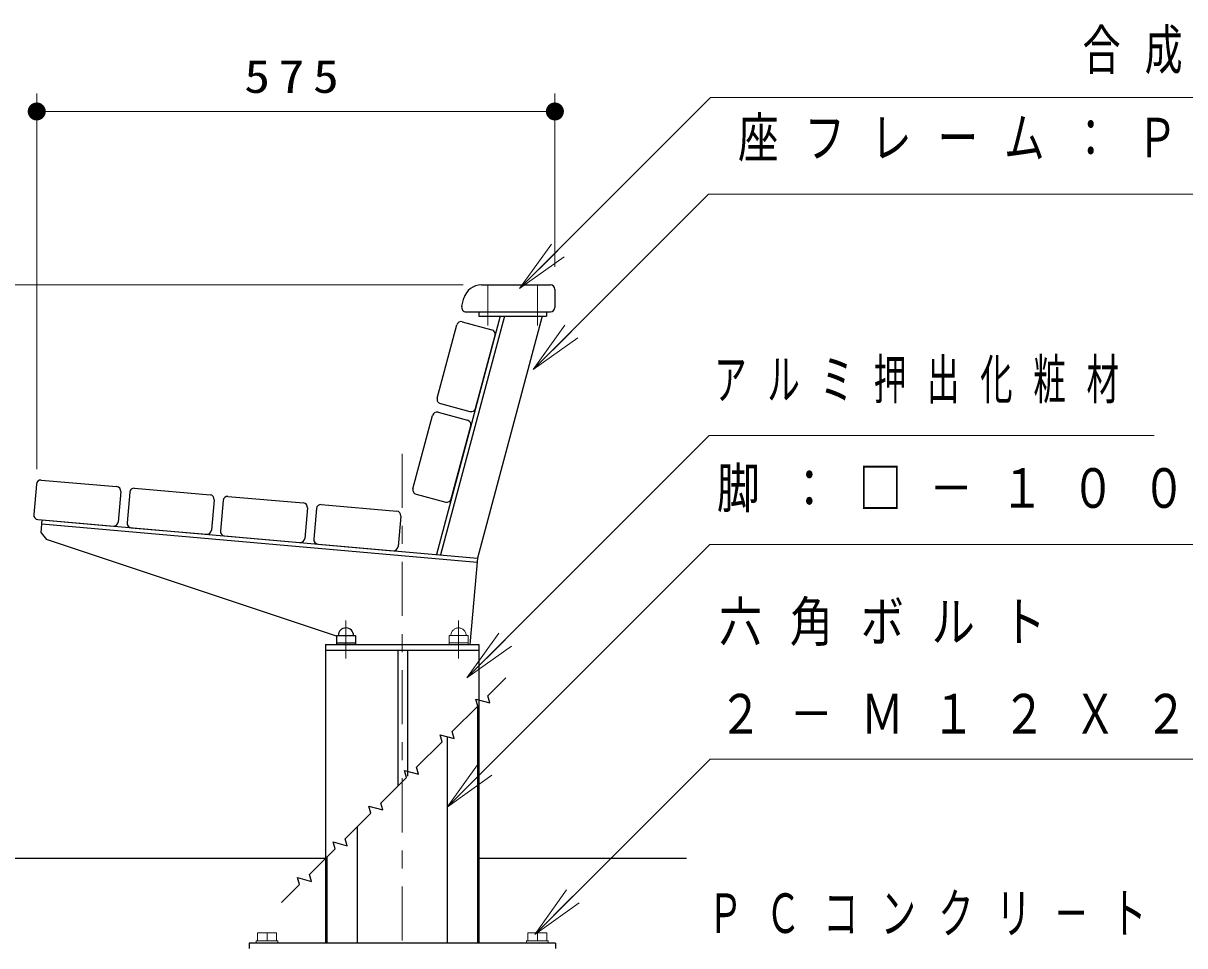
# Model space of a CAD drawing. Units: millimetres on the paper, scale 1:20. Extents: x -365 to 10, y -38 to 257.
# Drawn here: x -125.4 to -61, y 106.5 to 157.7 of the extents above; entities that cross this region are included whole.
import ezdxf

# ---------------------------------------------------------------- set-up
doc = ezdxf.new("R2010")
doc.units = ezdxf.units.MM
doc.linetypes.add('USER1', pattern=[4.5, 2.5, -2])
doc.linetypes.add('USER2', pattern=[6, 3, -1, 1, -1])
doc.layers.add('LY_1', color=7, linetype='Continuous', lineweight=25)
doc.styles.add('ＭＳ ゴシック', font='')
doc.styles.get('ＭＳ ゴシック').set_extended_font_data('MS Gothic')

# ---------------------------------------------------------------- blocks, each defined once
blk = doc.blocks.new('filled_dot')
at = {"color": 0, "linetype": 'Continuous', "lineweight": -2, "const_width": 1.25}
blk.add_lwpolyline([(-0.625, 0, 1), (0.625, 0, 1)], format="xyb", close=True, dxfattribs=at)

msp = doc.modelspace()

# ---------------------------------------------------------------- linework, layer by layer
at = {"layer": 'LY_1', "lineweight": 13}
for p, q in [((-124.655, 132.935), (-124.655, 153.771)), ((-95.905, 144.153), (-95.905, 153.771)), ((-124.655, 152.771), (-95.905, 152.771)), ((-97.87, 142.945), (-96.102, 145.42)), ((-97.87, 142.945), (-95.748, 145.067)), ((-95.395, 144.713), (-97.87, 142.945)), ((-100.985, 143.153), (-146.609, 143.153)), ((-97.111, 138.453), (-95.344, 140.928)), ((-97.111, 138.453), (-94.99, 140.574)), ((-94.636, 140.221), (-97.111, 138.453)), ((-100.782, 121.357), (-99.015, 123.832)), ((-100.782, 121.357), (-98.661, 123.478)), ((-98.307, 123.124), (-100.782, 121.357)), ((-101.875, 114.197), (-100.107, 116.672)), ((-101.875, 114.197), (-99.753, 116.319)), ((-99.4, 115.965), (-101.875, 114.197)), ((-97.024, 107.123), (-95.256, 109.598)), ((-97.024, 107.123), (-94.902, 109.244)), ((-94.549, 108.89), (-97.024, 107.123))]:
    msp.add_line(p, q, dxfattribs=at)
at = {"layer": 'LY_1', "color": 1}
for p, q in [((-99.985, 143.153), (-96.155, 143.153)), ((-95.905, 142.903), (-95.905, 141.903)), ((-101.07, 141.968), (-100.951, 142.412)), ((-98.937, 141.428), (-102.48, 128.205)), ((-98.704, 141.428), (-102.253, 128.185)), ((-100.829, 141.653), (-96.155, 141.653)), ((-96.608, 141.428), (-100.204, 128.006)), ((-100.127, 141.653), (-100.127, 141.428)), ((-100.127, 141.428), (-96.377, 141.428)), ((-96.377, 141.653), (-96.377, 141.428)), ((-124.411, 129.396), (-124.348, 130.118)), ((-124.368, 129.894), (-100.224, 127.781)), ((-124.348, 130.118), (-100.204, 128.006)), ((-124.411, 129.396), (-124.113, 129.04)), ((-108.025, 123.67), (-124.113, 129.04)), ((-100.204, 128.006), (-100.625, 123.203))]:
    msp.add_line(p, q, dxfattribs=at)
at = {"layer": 'LY_1', "color": 1, "linetype": 'USER2', "lineweight": 13}
for p, q in [((-99.627, 143.153), (-99.627, 140.901)), ((-96.877, 143.153), (-96.877, 140.901))]:
    msp.add_line(p, q, dxfattribs=at)
at = {"layer": 'LY_1'}
for p, q in [((-102.435, 136.875), (-101.348, 140.932)), ((-101.042, 141.109), (-99.4, 140.669)), ((-100.31, 136.306), (-99.223, 140.363)), ((-102.387, 136.086), (-100.745, 135.646)), ((-102.258, 136.569), (-100.616, 136.129)), ((-103.781, 131.852), (-102.694, 135.909)), ((-101.656, 131.283), (-100.569, 135.34)), ((-124.406, 132.331), (-120.222, 131.965)), ((-124.676, 132.104), (-124.825, 130.411)), ((-119.994, 131.694), (-120.142, 130.001)), ((-119.496, 131.651), (-119.644, 129.957)), ((-119.225, 131.878), (-115.041, 131.512)), ((-103.604, 131.546), (-101.962, 131.106)), ((-114.814, 131.241), (-114.962, 129.548)), ((-114.316, 131.198), (-114.464, 129.504)), ((-114.045, 131.425), (-109.861, 131.059)), ((-108.865, 130.972), (-104.681, 130.606)), ((-109.634, 130.788), (-109.782, 129.094)), ((-109.136, 130.744), (-109.284, 129.051)), ((-104.454, 130.335), (-104.602, 128.641)), ((-124.597, 130.14), (-120.413, 129.774)), ((-119.417, 129.686), (-115.233, 129.32)), ((-114.237, 129.233), (-110.053, 128.867)), ((-109.057, 128.78), (-104.873, 128.414)), ((-108.625, 123.203), (-100.125, 123.203)), ((-108.625, 123.203), (-108.625, 106.653)), ((-108.025, 123.703), (-108.025, 123.203)), ((-108.025, 123.703), (-106.975, 123.703)), ((-108.025, 123.303), (-106.975, 123.303)), ((-106.975, 123.703), (-106.975, 123.203)), ((-100.125, 123.203), (-100.125, 106.653)), ((-108.625, 122.903), (-100.125, 122.903)), ((-104.625, 122.903), (-104.625, 115.353)), ((-104.075, 122.903), (-104.075, 115.903)), ((-100.2, 119.778), (-100.2, 106.653)), ((-101.875, 118.103), (-101.875, 106.653)), ((-106.875, 113.103), (-106.875, 106.653)), ((-128.396, 111.353), (-108.625, 111.353)), ((-108.55, 111.428), (-108.55, 106.653)), ((-100.125, 111.353), (-88.604, 111.353)), ((-112.875, 106.653), (-112.875, 106.353)), ((-95.875, 106.653), (-112.875, 106.653)), ((-95.875, 106.653), (-95.875, 106.353))]:
    msp.add_line(p, q, dxfattribs=at)
at = {"layer": 'LY_1', "linetype": 'USER2', "lineweight": 13}
for p, q in [((-104.375, 133.791), (-104.375, 84.978)), ((-107.5, 124.541), (-107.5, 122.425)), ((-101.25, 124.541), (-101.25, 122.425))]:
    msp.add_line(p, q, dxfattribs=at)
at = {"layer": 'LY_1', "linetype": 'USER1', "lineweight": 13}
for p, q in [((-101.775, 123.703), (-101.775, 123.203)), ((-100.725, 123.703), (-101.775, 123.703)), ((-100.725, 123.303), (-101.775, 123.303)), ((-100.725, 123.703), (-100.725, 123.203))]:
    msp.add_line(p, q, dxfattribs=at)
at = {"layer": 'LY_1', "color": 32, "lineweight": 13}
for p, q in [((-112.4, 107.218), (-112.4, 106.768)), ((-112.4, 107.218), (-111.35, 107.218)), ((-111.875, 107.218), (-111.875, 106.768)), ((-111.35, 107.218), (-111.35, 106.768)), ((-97.4, 107.218), (-97.4, 106.768)), ((-97.4, 107.218), (-96.35, 107.218)), ((-96.875, 107.218), (-96.875, 106.768)), ((-96.35, 107.218), (-96.35, 106.768)), ((-112.475, 106.768), (-112.475, 106.653)), ((-112.475, 106.768), (-111.275, 106.768)), ((-111.275, 106.768), (-111.275, 106.653)), ((-97.475, 106.768), (-97.475, 106.653)), ((-97.475, 106.768), (-96.275, 106.768)), ((-96.275, 106.768), (-96.275, 106.653))]:
    msp.add_line(p, q, dxfattribs=at)
at = {"layer": 'LY_1', "lineweight": 13}
for points in [[(-97.87, 142.945), (-87.263, 153.552), (-20.812, 153.552)], [(-97.111, 138.453), (-87.373, 148.192), (-34.233, 148.192)], [(-100.782, 121.357), (-87.347, 134.792), (-62.648, 134.792)], [(-101.875, 114.197), (-87.312, 128.76), (-14.375, 128.76)], [(-97.024, 107.123), (-87.295, 116.851), (-47.275, 116.851)]]:
    msp.add_lwpolyline(points, dxfattribs=at)
at = {"layer": 'LY_1'}
msp.add_lwpolyline([(-111.082, 108.896), (-110.084, 109.894), (-110.187, 110.28), (-109.415, 110.073), (-109.518, 110.46), (-108.104, 111.874), (-108.208, 112.26), (-107.435, 112.053), (-107.538, 112.439), (-106.124, 113.854), (-106.228, 114.24), (-105.455, 114.033), (-105.558, 114.419), (-104.144, 115.834), (-104.248, 116.22), (-103.475, 116.013), (-103.578, 116.399), (-102.164, 117.813), (-102.268, 118.2), (-101.495, 117.993), (-101.599, 118.379), (-100.184, 119.793), (-100.288, 120.18), (-99.515, 119.973), (-99.619, 120.359), (-98.621, 121.357)], dxfattribs=at)
at = {"layer": 'LY_1', "color": 1}
for centre, radius, start, end in [((-99.985, 142.153), 1, 90, 164.99999), ((-96.155, 142.903), 0.25, 0, 90), ((-100.829, 141.903), 0.25, 164.99999, 270), ((-96.155, 141.903), 0.25, 270, 0)]:
    msp.add_arc(centre, radius, start, end, dxfattribs=at)
at = {"layer": 'LY_1'}
for centre, radius, start, end in [((-101.106, 140.867), 0.25, 75, 165), ((-99.464, 140.427), 0.25, 345, 75), ((-102.193, 136.811), 0.25, 165, 255), ((-102.452, 135.845), 0.25, 75, 165), ((-100.551, 136.371), 0.25, 255, 345), ((-100.81, 135.405), 0.25, 345, 75), ((-124.427, 132.082), 0.25, 85, 175), ((-120.243, 131.716), 0.25, 355, 85), ((-119.247, 131.629), 0.25, 85, 175), ((-115.063, 131.263), 0.25, 355, 85), ((-103.539, 131.788), 0.25, 165, 255), ((-114.067, 131.176), 0.25, 85, 175), ((-109.883, 130.81), 0.25, 355, 85), ((-108.887, 130.723), 0.25, 85, 175), ((-101.897, 131.348), 0.25, 255, 345), ((-124.576, 130.389), 0.25, 175, 265), ((-104.703, 130.357), 0.25, 355, 85), ((-120.391, 130.023), 0.25, 265, 355), ((-119.395, 129.936), 0.25, 175, 265), ((-115.211, 129.569), 0.25, 265, 355), ((-114.215, 129.482), 0.25, 175, 265), ((-110.031, 129.116), 0.25, 265, 355), ((-109.035, 129.029), 0.25, 175, 265), ((-104.851, 128.663), 0.25, 265, 355), ((-107.5, 123.703), 0.425, 359.99999, 179.99999)]:
    msp.add_arc(centre, radius, start, end, dxfattribs=at)
at = {"layer": 'LY_1', "linetype": 'USER1', "lineweight": 13}
msp.add_arc((-101.25, 123.703), 0.425, 0.00001, 180, dxfattribs=at)

# ---------------------------------------------------------------- block references
at = {"layer": 'LY_1', "lineweight": 13, "xscale": 0.4, "yscale": 0.4}
msp.add_blockref('filled_dot', (-124.655, 152.771), dxfattribs=at)
at = {"layer": 'LY_1', "lineweight": 13, "xscale": 0.4, "yscale": 0.4, "rotation": 180}
msp.add_blockref('filled_dot', (-95.905, 152.771), dxfattribs=at)

# ---------------------------------------------------------------- texts
at = {"layer": 'LY_1', "style": 'ＭＳ ゴシック'}
for s, insert, char_height, attachment_point in [('\\T1.64;\\W0.7;\u3000\u3000\u3000\u3000\u3000\u3000合成木材\u3000１０５Ｘ３０（上端部）', (-87.281, 156.052), 2.199, 4), ('\\T1.33;\\W1.15;575', (-110.28, 153.771), 1.833, 8), ('\\T1.64;\\W0.75;座フレーム：ＰＬ－４．５／ＰＬ－６', (-85.743, 151.192), 2.199, 4), ('\\T1.64;\\W0.6;アルミ押出化粧材', (-87.065, 137.792), 2.199, 4), ('\\T1.64;\\W0.8;脚：□－１００Ｘ１００Ｘ３．２／ＰＬ－６Ｘ７５ｗ', (-86.922, 131.76), 2.199, 4), ('\\T1.64;\\W0.8;六角ボルト', (-86.805, 124.351), 2.199, 4), ('\\T1.64;\\W0.8;２－Ｍ１２Ｘ２５Ｌ\u3000ＳＵＳ', (-86.805, 119.351), 2.199, 4), ('\\T1.64;\\W0.65;ＰＣコンクリ－ト', (-87.415, 108.245), 2.199, 4)]:
    msp.add_mtext(s, dxfattribs=dict(at, insert=insert, char_height=char_height, attachment_point=attachment_point))

doc.saveas('drawing.dxf')
